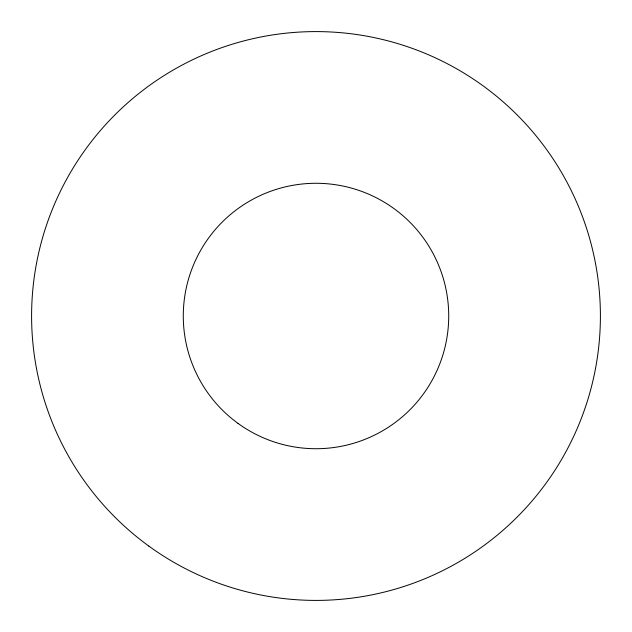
<?xml version="1.0" encoding="UTF-8"?>
<svg xmlns="http://www.w3.org/2000/svg" width="632" height="632" viewBox="0 0 632 632"><rect width="100%" height="100%" fill="white"/><g stroke="black" fill="none" stroke-linecap="round" stroke-linejoin="round"><path stroke-width="0.95" d="M148.836 546.087A284.4 284.4 0 0 0 598.844 345.728A284.4 284.4 0 0 0 200.32 56.185A284.4 284.4 0 0 0 148.836 546.087M237.988 423.369A132.72 132.72 0 0 0 447.993 329.872A132.72 132.72 0 0 0 262.019 194.751A132.72 132.72 0 0 0 237.988 423.369"/></g></svg>
